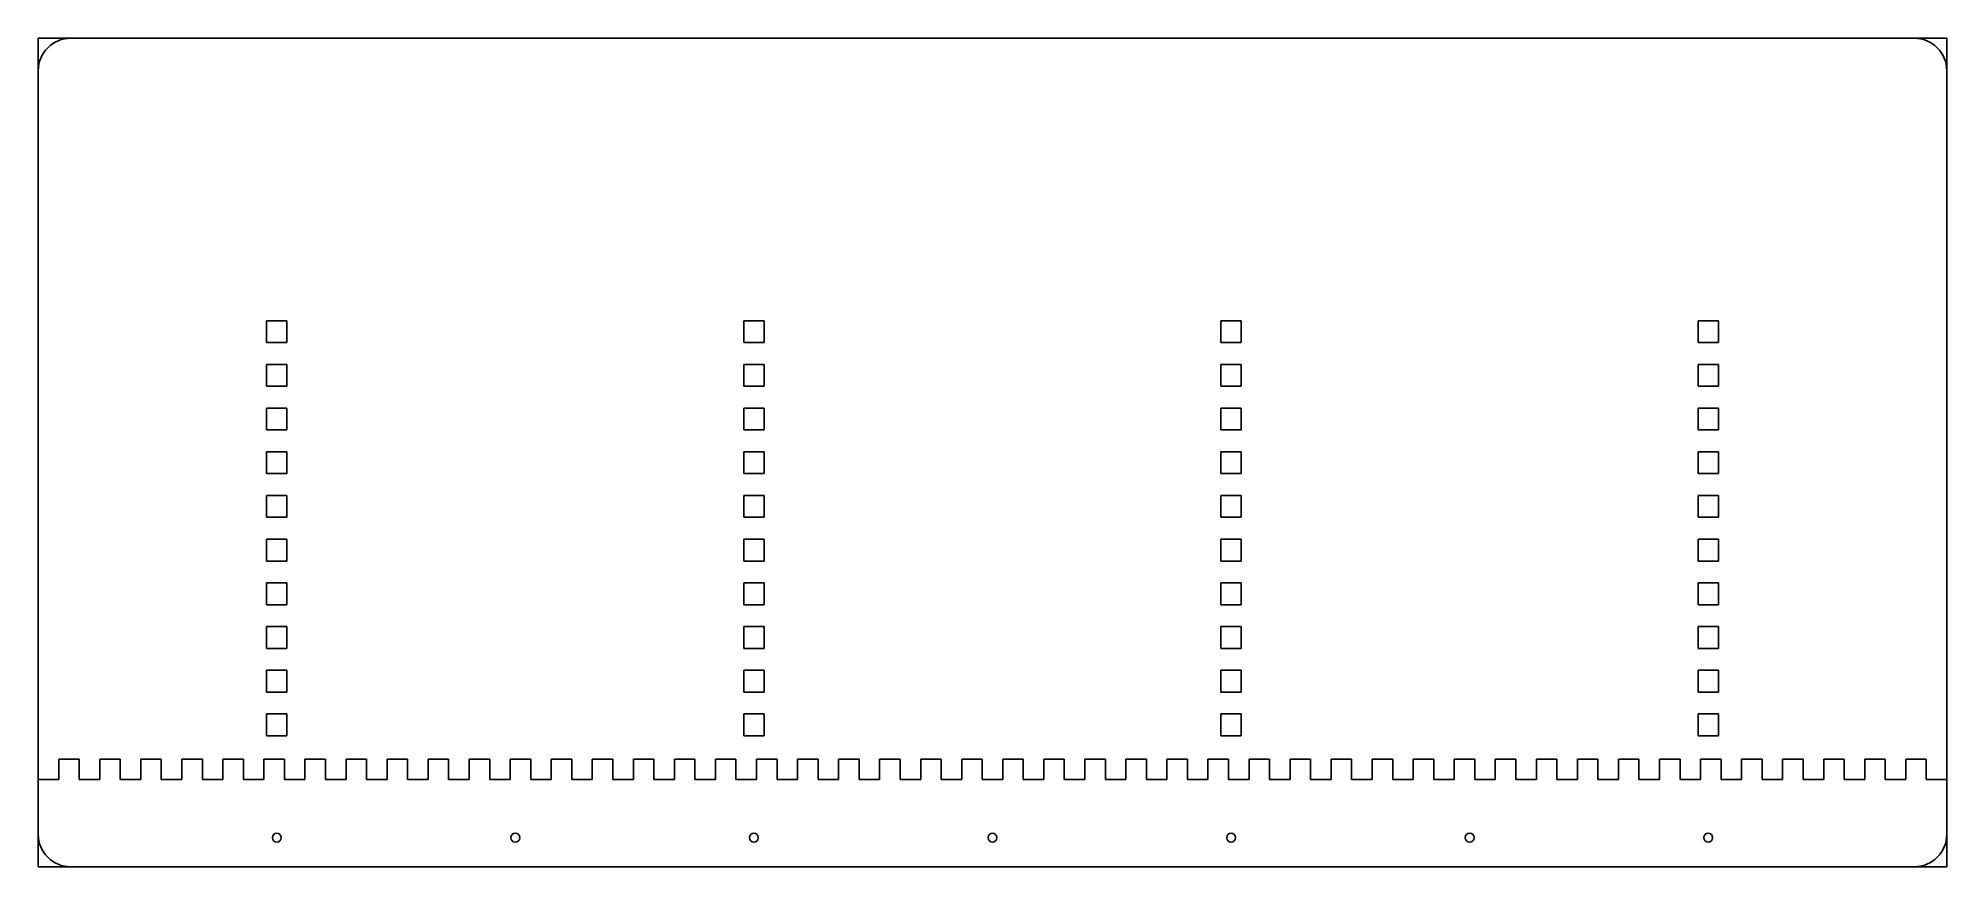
# Model space of a CAD drawing. Header units: metres. Extents: x 0 to 874, y 0 to 379.
import ezdxf

# ---------------------------------------------------------------- set-up
doc = ezdxf.new("R2010")
doc.units = ezdxf.units.M

msp = doc.modelspace()

# ---------------------------------------------------------------- linework, layer by layer
at = {"color": 7}
for p, q in [((0, 0), (0, 379.359985)), ((0, 379.359985), (873.719971, 379.359985)), ((873.719971, 379.359985), (873.719971, 0)), ((104.534996, 240), (104.534996, 250)), ((104.534996, 250), (113.894997, 250)), ((113.894997, 250), (113.894997, 240)), ((322.964996, 240), (322.964996, 250)), ((322.964996, 250), (332.324982, 250)), ((332.324982, 250), (332.324982, 240)), ((541.394958, 240), (541.394958, 250)), ((541.394958, 250), (550.755005, 250)), ((550.755005, 250), (550.755005, 240)), ((759.825012, 240), (759.825012, 250)), ((759.825012, 250), (769.184937, 250)), ((769.184937, 250), (769.184937, 240)), ((113.894997, 240), (104.534996, 240)), ((332.324982, 240), (322.964996, 240)), ((550.755005, 240), (541.394958, 240)), ((769.184937, 240), (759.825012, 240)), ((104.534996, 220), (104.534996, 230)), ((104.534996, 230), (113.894997, 230)), ((113.894997, 230), (113.894997, 220)), ((322.964996, 220), (322.964996, 230)), ((322.964996, 230), (332.324982, 230)), ((332.324982, 230), (332.324982, 220)), ((541.394958, 220), (541.394958, 230)), ((541.394958, 230), (550.755005, 230)), ((550.755005, 230), (550.755005, 220)), ((759.825012, 220), (759.825012, 230)), ((759.825012, 230), (769.184937, 230)), ((769.184937, 230), (769.184937, 220)), ((113.894997, 220), (104.534996, 220)), ((332.324982, 220), (322.964996, 220)), ((550.755005, 220), (541.394958, 220)), ((769.184937, 220), (759.825012, 220)), ((104.534996, 200), (104.534996, 210)), ((104.534996, 210), (113.894997, 210)), ((113.894997, 210), (113.894997, 200)), ((322.964996, 200), (322.964996, 210)), ((322.964996, 210), (332.324982, 210)), ((332.324982, 210), (332.324982, 200)), ((541.394958, 200), (541.394958, 210)), ((541.394958, 210), (550.755005, 210)), ((550.755005, 210), (550.755005, 200)), ((759.825012, 200), (759.825012, 210)), ((759.825012, 210), (769.184937, 210)), ((769.184937, 210), (769.184937, 200)), ((113.894997, 200), (104.534996, 200)), ((332.324982, 200), (322.964996, 200)), ((550.755005, 200), (541.394958, 200)), ((769.184937, 200), (759.825012, 200)), ((104.534996, 180), (104.534996, 190)), ((104.534996, 190), (113.894997, 190)), ((113.894997, 190), (113.894997, 180)), ((322.964996, 180), (322.964996, 190)), ((322.964996, 190), (332.324982, 190)), ((332.324982, 190), (332.324982, 180)), ((541.394958, 180), (541.394958, 190)), ((541.394958, 190), (550.755005, 190)), ((550.755005, 190), (550.755005, 180)), ((759.825012, 180), (759.825012, 190)), ((759.825012, 190), (769.184937, 190)), ((769.184937, 190), (769.184937, 180)), ((113.894997, 180), (104.534996, 180)), ((332.324982, 180), (322.964996, 180)), ((550.755005, 180), (541.394958, 180)), ((769.184937, 180), (759.825012, 180)), ((104.534996, 160), (104.534996, 170)), ((104.534996, 170), (113.894997, 170)), ((113.894997, 170), (113.894997, 160)), ((322.964996, 160), (322.964996, 170)), ((322.964996, 170), (332.324982, 170)), ((332.324982, 170), (332.324982, 160)), ((541.394958, 160), (541.394958, 170)), ((541.394958, 170), (550.755005, 170)), ((550.755005, 170), (550.755005, 160)), ((759.825012, 160), (759.825012, 170)), ((759.825012, 170), (769.184937, 170)), ((769.184937, 170), (769.184937, 160)), ((113.894997, 160), (104.534996, 160)), ((332.324982, 160), (322.964996, 160)), ((550.755005, 160), (541.394958, 160)), ((769.184937, 160), (759.825012, 160)), ((104.534996, 140), (104.534996, 150)), ((104.534996, 150), (113.894997, 150)), ((113.894997, 150), (113.894997, 140)), ((322.964996, 140), (322.964996, 150)), ((322.964996, 150), (332.324982, 150)), ((332.324982, 150), (332.324982, 140)), ((541.394958, 140), (541.394958, 150)), ((541.394958, 150), (550.755005, 150)), ((550.755005, 150), (550.755005, 140)), ((759.825012, 140), (759.825012, 150)), ((759.825012, 150), (769.184937, 150)), ((769.184937, 150), (769.184937, 140)), ((113.894997, 140), (104.534996, 140)), ((332.324982, 140), (322.964996, 140)), ((550.755005, 140), (541.394958, 140)), ((769.184937, 140), (759.825012, 140)), ((104.534996, 120), (104.534996, 130)), ((104.534996, 130), (113.894997, 130)), ((113.894997, 130), (113.894997, 120)), ((322.964996, 120), (322.964996, 130)), ((322.964996, 130), (332.324982, 130)), ((332.324982, 130), (332.324982, 120)), ((541.394958, 120), (541.394958, 130)), ((541.394958, 130), (550.755005, 130)), ((550.755005, 130), (550.755005, 120)), ((759.825012, 120), (759.825012, 130)), ((759.825012, 130), (769.184937, 130)), ((769.184937, 130), (769.184937, 120)), ((113.894997, 120), (104.534996, 120)), ((332.324982, 120), (322.964996, 120)), ((550.755005, 120), (541.394958, 120)), ((769.184937, 120), (759.825012, 120)), ((104.534996, 100), (104.534996, 110)), ((104.534996, 110), (113.894997, 110)), ((113.894997, 110), (113.894997, 100)), ((322.964996, 100), (322.964996, 110)), ((322.964996, 110), (332.324982, 110)), ((332.324982, 110), (332.324982, 100)), ((541.394958, 100), (541.394958, 110)), ((541.394958, 110), (550.755005, 110)), ((550.755005, 110), (550.755005, 100)), ((759.825012, 100), (759.825012, 110)), ((759.825012, 110), (769.184937, 110)), ((769.184937, 110), (769.184937, 100)), ((113.894997, 100), (104.534996, 100)), ((332.324982, 100), (322.964996, 100)), ((550.755005, 100), (541.394958, 100)), ((769.184937, 100), (759.825012, 100)), ((104.534996, 80), (104.534996, 90)), ((104.534996, 90), (113.894997, 90)), ((113.894997, 90), (113.894997, 80)), ((322.964996, 80), (322.964996, 90)), ((322.964996, 90), (332.324982, 90)), ((332.324982, 90), (332.324982, 80)), ((541.394958, 80), (541.394958, 90)), ((541.394958, 90), (550.755005, 90)), ((550.755005, 90), (550.755005, 80)), ((759.825012, 80), (759.825012, 90)), ((759.825012, 90), (769.184937, 90)), ((769.184937, 90), (769.184937, 80)), ((113.894997, 80), (104.534996, 80)), ((332.324982, 80), (322.964996, 80)), ((550.755005, 80), (541.394958, 80)), ((769.184937, 80), (759.825012, 80)), ((104.534996, 60), (104.534996, 70)), ((104.534996, 70), (113.894997, 70)), ((113.894997, 70), (113.894997, 60)), ((322.964996, 60), (322.964996, 70)), ((322.964996, 70), (332.324982, 70)), ((332.324982, 70), (332.324982, 60)), ((541.394958, 60), (541.394958, 70)), ((541.394958, 70), (550.755005, 70)), ((550.755005, 70), (550.755005, 60)), ((759.825012, 60), (759.825012, 70)), ((759.825012, 70), (769.184937, 70)), ((769.184937, 70), (769.184937, 60)), ((113.894997, 60), (104.534996, 60)), ((332.324982, 60), (322.964996, 60)), ((550.755005, 60), (541.394958, 60)), ((769.184937, 60), (759.825012, 60)), ((9.394838, 40), (9.394838, 49.360001)), ((9.394838, 49.360001), (18.789677, 49.360001)), ((18.789677, 49.360001), (18.789677, 40)), ((28.184515, 40), (28.184515, 49.360001)), ((28.184515, 49.360001), (37.579353, 49.360001)), ((37.579353, 49.360001), (37.579353, 40)), ((46.97419, 40), (46.97419, 49.360001)), ((46.97419, 49.360001), (56.369026, 49.360001)), ((56.369026, 49.360001), (56.369026, 40)), ((65.763863, 40), (65.763863, 49.360001)), ((65.763863, 49.360001), (75.158699, 49.360001)), ((75.158699, 49.360001), (75.158699, 40)), ((84.553535, 40), (84.553535, 49.360001)), ((84.553535, 49.360001), (93.948372, 49.360001)), ((93.948372, 49.360001), (93.948372, 40)), ((103.343208, 40), (103.343208, 49.360001)), ((103.343208, 49.360001), (112.738045, 49.360001)), ((112.738045, 49.360001), (112.738045, 40)), ((122.132881, 40), (122.132881, 49.360001)), ((122.132881, 49.360001), (131.527725, 49.360001)), ((131.527725, 49.360001), (131.527725, 40)), ((140.922562, 40), (140.922562, 49.360001)), ((140.922562, 49.360001), (150.317398, 49.360001)), ((150.317398, 49.360001), (150.317398, 40)), ((159.712234, 40), (159.712234, 49.360001)), ((159.712234, 49.360001), (169.107071, 49.360001)), ((169.107071, 49.360001), (169.107071, 40)), ((178.501907, 40), (178.501907, 49.360001)), ((178.501907, 49.360001), (187.896744, 49.360001)), ((187.896744, 49.360001), (187.896744, 40)), ((197.29158, 40), (197.29158, 49.360001)), ((197.29158, 49.360001), (206.686417, 49.360001)), ((206.686417, 49.360001), (206.686417, 40)), ((216.081253, 40), (216.081253, 49.360001)), ((216.081253, 49.360001), (225.476089, 49.360001)), ((225.476089, 49.360001), (225.476089, 40)), ((234.870926, 40), (234.870926, 49.360001)), ((234.870926, 49.360001), (244.265762, 49.360001)), ((244.265762, 49.360001), (244.265762, 40)), ((253.660599, 40), (253.660599, 49.360001)), ((253.660599, 49.360001), (263.05545, 49.360001)), ((263.05545, 49.360001), (263.05545, 40)), ((272.450287, 40), (272.450287, 49.360001)), ((272.450287, 49.360001), (281.845123, 49.360001)), ((281.845123, 49.360001), (281.845123, 40)), ((291.23996, 40), (291.23996, 49.360001)), ((291.23996, 49.360001), (300.634796, 49.360001)), ((300.634796, 49.360001), (300.634796, 40)), ((310.029633, 40), (310.029633, 49.360001)), ((310.029633, 49.360001), (319.424469, 49.360001)), ((319.424469, 49.360001), (319.424469, 40)), ((328.819305, 40), (328.819305, 49.360001)), ((328.819305, 49.360001), (338.214142, 49.360001)), ((338.214142, 49.360001), (338.214142, 40)), ((347.608978, 40), (347.608978, 49.360001)), ((347.608978, 49.360001), (357.003815, 49.360001)), ((357.003815, 49.360001), (357.003815, 40)), ((366.398651, 40), (366.398651, 49.360001)), ((366.398651, 49.360001), (375.793488, 49.360001)), ((375.793488, 49.360001), (375.793488, 40)), ((385.188324, 40), (385.188324, 49.360001)), ((385.188324, 49.360001), (394.58316, 49.360001)), ((394.58316, 49.360001), (394.58316, 40)), ((403.977997, 40), (403.977997, 49.360001)), ((403.977997, 49.360001), (413.372833, 49.360001)), ((413.372833, 49.360001), (413.372833, 40)), ((422.76767, 40), (422.76767, 49.360001)), ((422.76767, 49.360001), (432.162506, 49.360001)), ((432.162506, 49.360001), (432.162506, 40)), ((441.557343, 40), (441.557343, 49.360001)), ((441.557343, 49.360001), (450.952179, 49.360001)), ((450.952179, 49.360001), (450.952179, 40)), ((460.347015, 40), (460.347015, 49.360001)), ((460.347015, 49.360001), (469.741852, 49.360001)), ((469.741852, 49.360001), (469.741852, 40)), ((479.136688, 40), (479.136688, 49.360001)), ((479.136688, 49.360001), (488.531525, 49.360001)), ((488.531525, 49.360001), (488.531525, 40)), ((497.926361, 40), (497.926361, 49.360001)), ((497.926361, 49.360001), (507.321198, 49.360001)), ((507.321198, 49.360001), (507.321198, 40)), ((516.716064, 40), (516.716064, 49.360001)), ((516.716064, 49.360001), (526.110901, 49.360001)), ((526.110901, 49.360001), (526.110901, 40)), ((535.505737, 40), (535.505737, 49.360001)), ((535.505737, 49.360001), (544.900574, 49.360001)), ((544.900574, 49.360001), (544.900574, 40)), ((554.29541, 40), (554.29541, 49.360001)), ((554.29541, 49.360001), (563.690247, 49.360001)), ((563.690247, 49.360001), (563.690247, 40)), ((573.085083, 40), (573.085083, 49.360001)), ((573.085083, 49.360001), (582.479919, 49.360001)), ((582.479919, 49.360001), (582.479919, 40)), ((591.874756, 40), (591.874756, 49.360001)), ((591.874756, 49.360001), (601.269592, 49.360001)), ((601.269592, 49.360001), (601.269592, 40)), ((610.664429, 40), (610.664429, 49.360001)), ((610.664429, 49.360001), (620.059265, 49.360001)), ((620.059265, 49.360001), (620.059265, 40)), ((629.454102, 40), (629.454102, 49.360001)), ((629.454102, 49.360001), (638.848938, 49.360001)), ((638.848938, 49.360001), (638.848938, 40)), ((648.243774, 40), (648.243774, 49.360001)), ((648.243774, 49.360001), (657.638611, 49.360001)), ((657.638611, 49.360001), (657.638611, 40)), ((667.033447, 40), (667.033447, 49.360001)), ((667.033447, 49.360001), (676.428284, 49.360001)), ((676.428284, 49.360001), (676.428284, 40)), ((685.82312, 40), (685.82312, 49.360001)), ((685.82312, 49.360001), (695.217957, 49.360001)), ((695.217957, 49.360001), (695.217957, 40)), ((704.612793, 40), (704.612793, 49.360001)), ((704.612793, 49.360001), (714.007629, 49.360001)), ((714.007629, 49.360001), (714.007629, 40)), ((723.402466, 40), (723.402466, 49.360001)), ((723.402466, 49.360001), (732.797302, 49.360001)), ((732.797302, 49.360001), (732.797302, 40)), ((742.192139, 40), (742.192139, 49.360001)), ((742.192139, 49.360001), (751.586975, 49.360001)), ((751.586975, 49.360001), (751.586975, 40)), ((760.981812, 40), (760.981812, 49.360001)), ((760.981812, 49.360001), (770.376648, 49.360001)), ((770.376648, 49.360001), (770.376648, 40)), ((779.771484, 40), (779.771484, 49.360001)), ((779.771484, 49.360001), (789.166321, 49.360001)), ((789.166321, 49.360001), (789.166321, 40)), ((798.561157, 40), (798.561157, 49.360001)), ((798.561157, 49.360001), (807.955994, 49.360001)), ((807.955994, 49.360001), (807.955994, 40)), ((817.35083, 40), (817.35083, 49.360001)), ((817.35083, 49.360001), (826.745667, 49.360001)), ((826.745667, 49.360001), (826.745667, 40)), ((836.140503, 40), (836.140503, 49.360001)), ((836.140503, 49.360001), (845.535339, 49.360001)), ((845.535339, 49.360001), (845.535339, 40)), ((854.930176, 40), (854.930176, 49.360001)), ((854.930176, 49.360001), (864.325012, 49.360001)), ((864.325012, 49.360001), (864.325012, 40)), ((0, 40), (9.394838, 40)), ((18.789677, 40), (28.184515, 40)), ((37.579353, 40), (46.97419, 40)), ((56.369026, 40), (65.763863, 40)), ((75.158699, 40), (84.553535, 40)), ((93.948372, 40), (103.343208, 40)), ((112.738045, 40), (122.132881, 40)), ((131.527725, 40), (140.922562, 40)), ((150.317398, 40), (159.712234, 40)), ((169.107071, 40), (178.501907, 40)), ((187.896744, 40), (197.29158, 40)), ((206.686417, 40), (216.081253, 40)), ((225.476089, 40), (234.870926, 40)), ((244.265762, 40), (253.660599, 40)), ((263.05545, 40), (272.450287, 40)), ((281.845123, 40), (291.23996, 40)), ((300.634796, 40), (310.029633, 40)), ((319.424469, 40), (328.819305, 40)), ((338.214142, 40), (347.608978, 40)), ((357.003815, 40), (366.398651, 40)), ((375.793488, 40), (385.188324, 40)), ((394.58316, 40), (403.977997, 40)), ((413.372833, 40), (422.76767, 40)), ((432.162506, 40), (441.557343, 40)), ((450.952179, 40), (460.347015, 40)), ((469.741852, 40), (479.136688, 40)), ((488.531525, 40), (497.926361, 40)), ((507.321198, 40), (516.716064, 40)), ((526.110901, 40), (535.505737, 40)), ((544.900574, 40), (554.29541, 40)), ((563.690247, 40), (573.085083, 40)), ((582.479919, 40), (591.874756, 40)), ((601.269592, 40), (610.664429, 40)), ((620.059265, 40), (629.454102, 40)), ((638.848938, 40), (648.243774, 40)), ((657.638611, 40), (667.033447, 40)), ((676.428284, 40), (685.82312, 40)), ((695.217957, 40), (704.612793, 40)), ((714.007629, 40), (723.402466, 40)), ((732.797302, 40), (742.192139, 40)), ((751.586975, 40), (760.981812, 40)), ((770.376648, 40), (779.771484, 40)), ((789.166321, 40), (798.561157, 40)), ((807.955994, 40), (817.35083, 40)), ((826.745667, 40), (836.140503, 40)), ((845.535339, 40), (854.930176, 40)), ((864.325012, 40), (873.719849, 40)), ((873.719971, 0), (0, 0))]:
    msp.add_line(p, q, dxfattribs=at)
for centre in [(109.214996, 13.36), (218.429993, 13.36), (327.644989, 13.36), (436.859985, 13.36), (546.074951, 13.36), (655.289917, 13.36), (764.505005, 13.36)]:
    msp.add_circle(centre, 2, dxfattribs=at)
for centre, start, end in [((15, 364.359985), 90, 180), ((858.719971, 364.359985), 0, 90), ((15, 15), 180, 270), ((858.719971, 15), 270, 0)]:
    msp.add_arc(centre, 15, start, end, dxfattribs=at)

doc.saveas('drawing.dxf')
